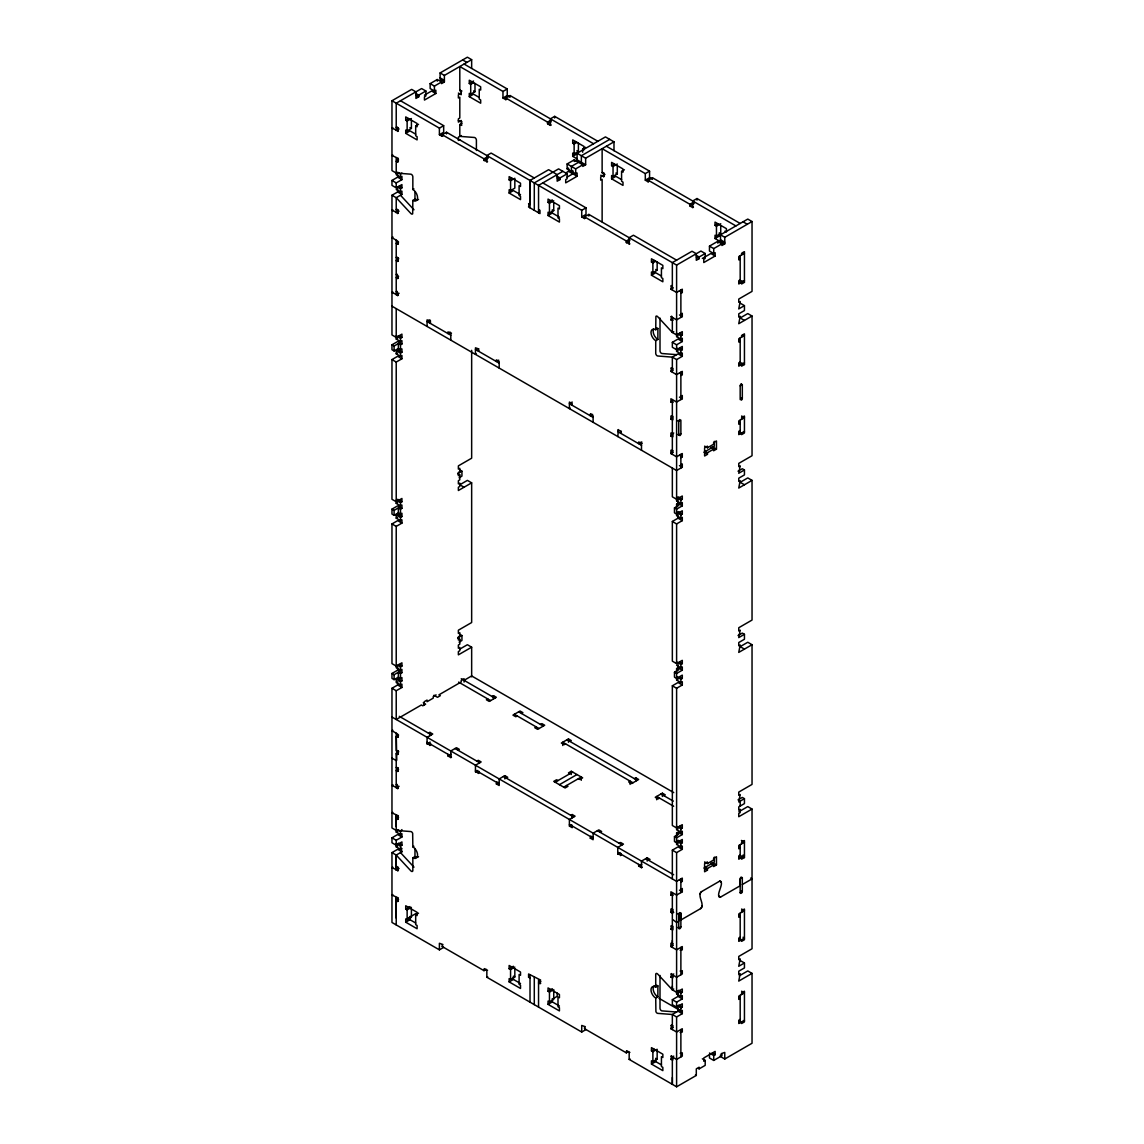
<?xml version="1.0" encoding="UTF-8"?>
<svg xmlns="http://www.w3.org/2000/svg" width="1144" height="1144" viewBox="0 0 1144 1144"><rect width="100%" height="100%" fill="white"/><g stroke="black" fill="none" stroke-linecap="round" stroke-linejoin="round"><path stroke-width="1.5" d="M397.654 665.265L400.5 666.909L401.93 666.08L401.93 662.805L396.224 666.08L391.963 663.62L391.963 523.938L396.224 526.397L396.224 667.724L400.5 670.198L401.93 669.369L401.93 672.658L397.654 670.198L391.963 673.487L391.963 678.406L394.094 679.65L398.369 677.177L400.5 678.406L401.93 677.591L401.93 680.88L397.654 678.406L396.224 679.236L396.224 682.525L400.5 684.984L401.93 684.169L401.93 687.458L397.654 684.984L391.963 688.273L391.963 827.97L396.224 830.43L410.839 831.559A2.016 1.158 60 0 1 412.669 833.332L412.841 846.86A6.707 3.875 60 0 1 417.574 855.083A6.707 3.875 60 0 1 412.841 857.814L412.841 870.47A2.016 1.158 60 0 1 410.839 870.827L396.224 855.083L391.963 852.609L391.963 922.464L439.396 949.849L443.672 947.389M396.224 189.489L400.5 191.963L401.93 191.134L401.93 194.423L397.654 191.963L391.963 195.252L391.963 334.935L396.224 337.408L401.93 334.12L401.93 337.408L400.5 338.224L396.224 335.764M444.387 81.982L440.111 79.522L440.111 72.944L444.387 75.418L444.387 81.982L441.541 83.626L441.541 81.982L437.265 79.522L430.144 83.626L430.144 88.56L434.42 91.019L435.85 90.204L435.85 93.493L424.453 100.071L424.453 96.782L425.883 95.953L425.883 91.019L418.761 95.138L418.761 96.782L415.916 98.427L415.916 91.849L411.654 89.389L391.963 100.743L391.963 170.599L396.224 173.059L410.839 174.188A2.016 1.158 60 0 1 412.841 176.848L412.841 189.489A6.707 3.875 60 0 1 417.574 197.712A6.707 3.875 60 0 1 412.841 200.457L412.669 213.785A2.016 1.158 60 0 1 410.839 213.456L396.224 197.712L391.963 195.252M396.224 918.074L396.224 897.539L396.224 924.924M399.07 868.496L396.224 870.141L396.224 855.083L401.93 851.794L401.215 848.09M396.224 826.669L396.224 815.357L396.224 832.074L400.5 834.534L401.93 833.719L401.93 837.008L396.224 840.282L391.963 837.823L391.963 842.756L396.224 845.216L401.93 841.927L401.93 845.216L400.5 846.045L396.224 843.571M396.768 760.274L396.224 733.19M530.015 207.85L530.015 180.452L548.634 169.698L557.171 174.632L557.171 181.21L560.017 179.565L560.017 177.921L567.138 173.816L567.138 178.75L565.708 179.565L565.708 182.854L577.105 176.276L577.105 172.987L575.675 173.816L567.138 168.883L567.138 163.95L574.259 159.845L582.797 164.779L582.797 166.423L585.642 164.779L585.642 158.201L613.985 141.842L613.985 150.708M565.708 172.987L568.554 171.343L568.554 168.068L567.138 168.883M571.414 171.343L571.414 166.423L578.521 162.305M572.829 170.528L572.829 173.816L567.138 177.105M575.675 173.816L575.675 168.883L582.797 164.779M672.343 1077.491L672.343 1084.34L672.343 1056.942L673.759 1056.126M672.343 1029.557L672.343 1025.782M677.319 991.076L680.88 993.121L682.296 992.306L682.296 989.017L676.604 992.306L672.343 989.832L672.343 986.071M672.343 947.389L672.343 940.54M676.604 1007.921L680.88 1011.196L682.296 1010.381L682.296 1013.67L676.604 1016.959L676.604 1086.8L696.296 1075.431L696.296 1068.853L699.141 1067.209L699.141 1068.853L698.426 1068.453M672.343 468.053L672.343 496.811L676.604 499.27L676.604 359.588L672.343 357.128L657.728 355.998A2.016 1.158 60 0 1 655.726 353.339L655.726 340.683A6.707 3.875 60 0 1 650.993 332.475A6.707 3.875 60 0 1 655.726 329.729L657.871 328.5L657.871 339.453L655.726 340.683M655.726 329.729L655.898 316.402A2.016 1.158 60 0 1 657.728 316.716L672.343 332.475L676.604 334.935L676.604 265.093L588.845 214.414L584.57 216.888L584.57 218.533L585.285 218.118M679.765 912.554A1.516 0.872 -60 0 0 678.749 914.328L678.749 921.22L676.604 922.464L676.604 993.95L680.88 996.41L682.296 995.595L682.296 998.884L676.604 1002.158L672.343 999.699L672.343 1004.632L676.604 1007.092L682.296 1003.803L682.296 1007.092L680.88 1007.921L677.319 1005.862M677.677 913.756L678.749 914.371L680.88 913.141L680.88 919.99L700.543 908.636C705.533 904.289 696.553 895.981 701.529 891.634L719.519 881.252C725.768 881.495 714.271 896.867 720.505 897.111L740.182 885.756L740.182 878.907A1.516 0.872 -60 0 1 741.198 877.091L742.313 877.677L742.313 891.376A1.516 0.872 -60 0 1 741.24 893.221A1.516 0.872 -60 0 1 740.182 892.606L740.182 878.907L742.313 877.677M676.604 265.093L700.914 251.051L705.19 253.51L705.19 258.444L703.774 259.273L703.774 262.562L715.157 255.984L715.157 252.695L713.727 253.51L709.466 251.051L709.466 246.117L717.645 241.398L721.921 243.858L721.921 245.502L724.767 243.858L724.767 237.294L752.037 221.536L752.037 291.391L738.752 299.056L738.752 302.345L740.182 301.515L738.752 308.909L744.444 305.634L744.444 310.553L738.752 313.842L738.752 317.131L740.182 316.316L738.752 323.709L752.037 316.03L752.037 455.727L738.752 463.392L738.752 466.68L740.182 465.865L738.752 473.258L744.444 469.969L744.444 474.903L738.752 478.192L738.752 481.467L740.182 480.652L738.752 488.045L752.037 480.38L752.037 620.062L738.752 627.741L738.752 631.03L740.182 630.201L738.752 637.594L744.444 634.305L744.444 639.239L738.752 642.528L738.752 645.817L740.182 644.987L738.752 652.395L752.037 644.716L752.037 784.412L738.752 792.077L738.752 795.366L740.182 794.551L738.752 801.944L744.444 798.655L744.444 803.589L738.752 806.877L738.752 810.152L740.182 809.337L740.182 812.626L738.752 813.441L738.752 816.73L752.037 809.065L752.037 948.748L738.752 956.427L738.752 959.716L740.182 958.886L738.752 966.28L744.444 962.991L744.444 967.924L738.752 971.213L738.752 974.502L740.182 973.673L738.752 981.08L752.037 973.401L752.037 1043.256L724.767 1059.001L720.491 1056.541L720.491 1054.897M713.727 253.51L713.727 248.591L721.921 243.858M440.111 72.944L467.396 57.2L471.657 59.66L471.657 68.397M444.387 75.418L471.657 59.66M430.144 83.626L434.42 86.1L441.541 81.982M424.453 95.138L431.574 91.019L435.85 93.493M392.821 127.642L391.963 128.142L398.369 131.017M411.411 120.191L411.411 128.414L407.135 130.874L405.72 130.059L405.72 133.347L417.102 139.911L417.102 136.636L415.687 135.807L415.687 125.954L417.102 126.77L417.102 123.48L405.72 116.917L405.72 120.191L408.565 118.547M474.989 83.498L474.989 91.706L470.713 94.18L469.283 93.35L469.283 96.639L480.68 103.217L480.68 99.928L479.25 99.113L479.25 89.246L480.68 90.061L480.68 86.787L469.283 80.209L469.283 83.498L473.559 81.024M396.939 126.912L396.224 127.313L398.369 127.728M405.72 120.191L407.135 121.021L411.411 118.547M502.974 91.434L502.974 98.012L507.25 95.553L507.25 88.975L502.974 91.434L459.802 66.509L459.802 90.619L460.517 90.204M469.283 83.498L470.713 84.313L473.559 82.668M459.802 90.619L461.933 91.034M399.07 128.957L396.224 130.602L396.224 103.217L421.607 88.56L425.883 91.019M461.218 93.079L458.372 94.723L458.372 98.012L459.802 97.183L459.802 118.004L458.372 118.833L458.372 122.122L461.218 120.477L461.218 125.397L461.933 124.996M415.687 125.954L418.532 124.31M405.72 133.347L409.981 130.874L415.687 134.163M469.283 96.639L473.559 94.18L479.25 97.469M392.821 155.041L391.963 155.527L398.369 158.401M439.396 128.142L443.672 125.668L443.672 132.246L439.396 134.72L439.396 128.142L391.963 100.743M461.933 121.707L458.372 120.477M398.598 159.917L396.224 161.29L398.369 161.69M442.957 135.95L442.242 136.35L442.242 134.72L446.517 132.246L581.724 210.31L586 207.85L586 214.414L581.724 216.888L581.724 210.31M476.404 150.493L476.404 140.14A2.016 1.158 60 0 0 474.417 137.48L459.802 136.365L459.802 124.582L462.176 123.209M506.535 99.242L505.82 99.657L505.82 98.012L510.095 95.553L593.579 143.758M396.224 173.059L397.654 172.243L400.5 173.888L401.93 173.059M461.218 135.535L458.372 137.18L458.372 140.469L459.802 139.639M397.654 187.03L400.5 188.674L401.93 187.845L401.93 184.57L396.224 187.845L391.963 185.385L391.963 180.452L397.654 177.163L401.93 179.637L401.93 176.348L400.5 177.163L396.224 174.703L396.224 158.001M391.963 180.452L396.224 182.926L401.93 179.637M401.93 194.423L396.224 197.712L396.224 212.77L399.07 211.139M412.841 189.489L413.899 188.874M392.821 209.824L391.963 210.31L398.369 213.184M597.854 141.284L554.683 116.359L550.421 118.833L550.421 125.397L551.122 124.996M396.939 209.08L396.224 209.495L398.369 209.895M442.242 134.72L483.998 158.816L488.259 156.356M505.82 98.012L547.561 122.108L551.122 120.063M412.841 200.457L414.972 199.213A6.707 3.875 60 0 0 418.561 199.399M483.998 158.816L483.998 160.46L488.259 158.001M547.561 122.108L547.561 123.752L551.122 121.707M483.998 160.46L487.558 161.69M393.021 237.08L391.963 237.695L397.654 240.984L397.654 244.273L398.369 243.858M398.598 242.085L396.224 243.457L397.654 244.273M509.137 179.908L510.567 180.723L514.829 178.264L514.829 188.131L510.567 190.59L509.137 189.761L509.137 193.05L520.52 199.628L520.52 196.339L519.104 195.524L519.104 185.657L520.52 186.486L520.52 183.197L509.137 176.619L509.137 179.908L511.983 178.264M582.668 152.238L582.668 148.963L584.098 149.778L584.098 146.489L572.715 139.911L572.715 143.2L575.561 141.556M572.715 143.2L574.131 144.03L576.976 142.385M576.976 158.816L572.715 156.356L572.715 153.067L574.131 153.882L578.406 151.423L578.406 143.2M582.668 148.963L585.528 147.319M396.939 257.014L396.224 257.429L398.369 257.829M574.259 159.845L574.259 161.49L577.105 159.845L577.105 153.267L605.448 136.908L613.985 141.842M509.137 193.05L513.413 190.59L520.52 194.695M572.715 156.356L576.976 153.882M397.297 258.859L398.369 259.473L396.224 260.703L398.369 261.118M609.709 139.368L581.366 155.741L581.366 162.305M562.862 171.343L538.552 185.385L538.552 212.77M396.939 273.988L396.224 274.403L397.654 275.232L397.654 278.507L398.369 278.106M398.598 276.319L396.224 277.692L397.654 278.507M538.552 209.495L539.982 210.31L539.982 213.599L528.585 207.021L529.3 203.332M392.821 291.992L391.963 292.478L398.369 295.352M553.739 202.374L553.739 210.582L549.463 213.056L548.048 212.226L548.048 215.515L559.43 222.093L559.43 218.804L558 217.975L558 208.122L559.43 208.937L559.43 205.648L548.048 199.085L548.048 202.374L552.309 199.9M617.302 165.665L617.302 173.888L613.041 176.348L611.611 175.518L611.611 178.807L622.994 185.385L622.994 182.096L621.578 181.281L621.578 171.414L622.994 172.243L622.994 168.954L611.611 162.376L611.611 165.665L614.457 164.021M396.939 291.248L396.224 291.663L397.654 292.478L397.654 295.767M548.048 202.374L549.463 203.189L553.739 200.729M645.302 173.602L645.302 180.18L649.563 177.72L649.563 171.142L645.302 173.602L602.13 148.677L602.13 172.787L602.831 172.372M611.611 165.665L613.041 166.481L617.302 164.021M602.13 172.787L604.261 173.202M399.07 293.307L396.224 294.952L396.224 240.168M604.976 174.431L600.7 176.891L600.7 180.18L602.13 179.365L602.13 221.822M600.7 175.246L604.261 176.491M621.578 171.414L624.424 169.77M548.048 215.515L552.309 213.056L559.43 217.16M611.611 178.807L615.887 176.348L621.578 179.637M648.848 181.41L648.147 181.825L648.147 180.18L652.409 177.72L735.907 225.926M396.224 308.637L396.224 339.053L397.654 338.224M429.915 319.877L427.069 321.521L450.793 335.206M427.069 326.44L427.069 319.877L430.63 321.106M396.224 500.1L400.5 502.559L401.93 501.744L401.93 498.455L396.224 501.744L391.963 499.284L391.963 359.588L396.224 362.047L401.93 358.773L401.93 355.484L400.5 356.299L396.224 353.839L396.224 350.55L400.5 353.01L401.93 352.195L401.93 348.906L400.5 349.735L398.369 348.491L394.094 350.965L391.963 349.735L391.963 344.802L397.654 341.513L401.93 343.972L401.93 340.683L400.5 341.513L396.224 339.053M430.63 322.751L429.915 323.166L429.915 321.521M391.963 344.802L394.094 346.031L398.369 343.572L400.5 344.802L401.93 343.972M396.224 350.55L397.654 349.735L401.93 352.195M396.224 353.839L397.654 353.01M391.963 359.588L397.654 356.299L401.93 358.773M450.307 332.203L447.947 333.562L447.947 331.917L451.494 333.161M740.182 223.452L697.011 198.527L692.735 201.001L692.735 207.565L693.45 207.164M584.57 216.888L626.326 240.984L629.872 238.939M648.147 180.18L689.889 204.29L694.165 201.816M626.326 240.984L626.326 242.628L629.872 240.569M689.889 204.29L689.889 205.934L694.165 203.46M626.326 242.628L629.872 243.858M476.304 353.896L475.461 354.383L475.461 347.805L479.021 349.049M479.021 350.693L478.306 351.094L478.306 349.449M657.156 262.076L657.156 270.299L652.881 272.758L651.465 271.943L651.465 275.218L662.848 281.796L662.848 278.507L661.432 277.692L661.432 267.825L662.848 268.654L662.848 265.365L651.465 258.787L651.465 262.076L654.311 260.432M724.996 231.131L726.426 231.946L726.426 228.657L715.029 222.093L715.029 225.368L717.889 223.738M651.465 262.076L652.881 262.905L655.726 261.261M715.029 225.368L716.459 226.197L720.734 223.738M498.698 360.131L496.324 361.504L496.324 359.859L499.184 361.504L499.184 368.082M720.734 241.813L715.029 238.524L715.029 235.235L716.459 236.05L720.734 233.59L720.734 225.368M717.645 243.043L720.491 241.398L720.491 234.82L747.776 219.076L752.037 221.536M651.465 275.218L655.726 272.758L661.432 276.047M715.029 238.524L719.304 236.05L719.304 232.775L720.734 233.59M696.296 255.369L699.141 257.014L705.19 253.51M699.141 257.014L699.141 258.658L696.296 260.303L696.296 253.725L692.02 251.251L672.343 262.62L672.343 290.018M702.344 258.444L710.882 253.51L715.157 255.984M680.88 293.307L682.296 292.478L682.296 289.189L676.604 292.478L670.913 289.189L671.628 285.5M670.913 289.189L673.287 287.83M740.182 259.059L738.752 259.888L738.752 256.599L744.444 253.31L743.028 252.495M673.044 320.277L670.913 319.877L671.628 316.173M670.913 319.877L673.287 318.504M680.88 314.114L682.296 313.299L682.296 316.588L676.604 319.877L670.913 316.588M740.182 279.88L738.752 280.709L738.752 283.984L744.444 280.709M741.598 254.955L741.598 253.31L744.444 251.666L744.444 282.339L741.598 283.984L741.598 282.339M673.759 331.646L672.343 332.475L672.343 317.403M676.604 334.935L682.296 331.646L682.296 334.935L680.88 335.75L676.604 333.29L676.604 336.579L680.88 339.039L682.296 338.224L682.296 341.513L676.604 344.802L672.343 342.328L672.343 347.261L676.604 349.721L682.296 346.446L682.296 349.721L680.88 350.55L676.604 348.076M676.604 336.579L678.034 335.75M672.343 342.328L678.034 339.039L682.296 341.513M396.224 362.047L396.224 503.389L397.654 502.559M572.243 402.044L569.397 403.689L593.107 417.374M396.224 526.397L401.93 523.108L401.93 519.819L400.5 520.649L396.224 518.175L396.224 514.886L400.5 517.36L401.93 516.53L401.93 513.256L400.5 514.071L398.369 512.841L394.094 515.301L391.963 514.071L391.963 509.137L397.654 505.848L401.93 508.322L401.93 505.033L400.5 505.848L396.224 503.389M570.241 408.122L569.397 408.623L569.397 402.044L572.243 403.689L572.243 405.333M391.963 509.137L394.094 510.367L398.369 507.907L400.5 509.137L401.93 508.322M459.087 477.777L461.933 476.133L461.933 471.199L457.671 473.673L459.802 474.903L459.802 479.837L458.372 480.652L458.372 483.941L459.802 483.125L459.802 486.4L458.372 487.23L458.372 490.519L471.657 482.839L471.657 622.536L458.372 630.201L458.372 633.49L459.802 632.675L459.802 635.964L458.372 636.779L458.372 640.068L459.802 639.239L459.802 644.172L458.372 645.001L458.372 648.276L459.802 647.461L459.802 650.75L458.372 651.565L458.372 654.854L471.657 647.189L471.657 676.876M459.802 474.903L458.372 475.718L458.372 472.443L459.802 471.614L459.802 468.325L458.372 469.154L458.372 465.865L471.657 458.201L471.657 350.336M676.604 344.802L676.604 351.365L678.034 350.55M396.224 514.886L397.654 514.071L401.93 516.53M396.224 518.175L397.654 517.36M676.604 351.365L680.88 353.839L682.296 353.01L682.296 356.299L676.604 359.588M391.963 523.938L397.654 520.649L401.93 523.108M592.635 414.371L590.261 415.744L590.976 413.685M680.88 375.475L682.296 374.646L682.296 371.371L676.604 374.646L670.913 371.371L671.628 367.667M673.044 368.482L670.913 368.082M670.913 371.371L673.287 369.998M740.182 341.241L738.752 342.056L738.752 338.767L744.444 335.478L743.028 334.663M617.774 436.55L618.489 429.572M680.88 396.296L682.296 395.466L682.296 398.756L676.604 402.044L670.913 398.756L670.913 402.044L673.287 400.672M740.182 362.047L738.752 362.877L738.752 366.166L744.444 362.877M617.774 429.987L621.335 431.216M673.044 402.459L670.913 402.044M621.335 432.861L620.62 433.261L620.62 431.617M741.598 337.123L741.598 335.478L744.444 333.833L744.444 364.521L741.598 366.166L741.598 364.521M673.044 416.416L670.913 416.016L670.913 419.29L673.044 419.705M670.913 419.29L673.287 417.932M641.741 441.899L638.652 443.672L638.652 442.027L642.213 443.257M742.313 384.656L740.182 385.886L740.182 399.571L742.313 398.341L742.313 384.656L741.24 384.026M673.759 432.99L672.343 433.819L670.913 432.99L670.913 436.279L673.044 436.693M670.913 436.279L673.287 434.906M677.677 434.434L678.749 435.049L680.88 433.819L680.88 420.12L678.749 421.349L677.677 420.735M673.044 450.664L670.913 450.25L670.913 453.539L676.604 456.828L682.296 453.539L682.296 456.828L680.88 457.643M670.913 453.539L673.287 452.166M740.182 423.409L738.752 424.224L738.752 420.935L744.444 417.66L741.598 416.016M704.604 446.146L707.45 447.79L713.613 444.229L713.613 442.585L716.459 440.94L716.459 449.149L713.613 450.793L713.613 449.149L710.767 447.504M680.88 464.764L682.296 463.949L682.296 467.224L676.604 470.513L391.963 306.177M740.182 430.53L738.752 431.345L738.752 434.634L744.444 431.345M703.946 452.266L714.328 446.274L714.328 441.341M704.604 451.065L707.45 452.709L713.613 449.149M707.45 452.709L707.45 454.354L704.604 455.998L704.604 447.79L707.45 446.146L707.45 447.79M676.604 499.27L682.296 495.995L682.296 499.27L680.88 500.1L678.034 498.455M676.604 497.64L676.604 500.915L678.034 500.1L678.034 503.389L676.604 504.204L676.604 507.493M676.604 500.915L680.88 503.389L682.296 502.559L682.296 505.848L676.604 509.137L674.474 507.907L674.474 512.841L676.604 514.071L682.296 510.782L682.296 514.071L680.88 514.886L678.034 513.241M674.474 507.907L678.749 505.433L676.604 504.204M738.037 471.199L742.313 468.74L744.444 469.969M391.963 673.487L394.094 674.717L398.369 672.243L400.5 673.487L401.93 672.658M459.087 642.127L461.933 640.483L461.933 635.549L457.671 638.009L459.802 639.239M676.604 661.976L680.88 664.435L682.296 663.62L682.296 660.331L676.604 663.62L672.343 661.16L672.343 521.464L678.034 518.175L682.296 520.634L682.296 517.36L680.88 518.175L676.604 515.715L676.604 509.137M396.224 679.236L400.5 681.695L401.93 680.88M460.017 648.977L467.396 644.73L471.657 647.189M672.343 521.464L676.604 523.923L682.296 520.634M391.963 688.273L396.224 690.733L401.93 687.458M436.078 694.851L433.233 696.496L433.233 698.14L427.069 701.701L427.069 700.057L424.224 701.701L424.224 704.976M464.078 680.337L471.657 675.947L673.73 792.606M392.821 730.229L391.963 730.73L397.654 734.019L397.654 737.308L398.369 736.893M398.369 750.864L396.224 750.45L396.224 736.479L398.598 735.106M428.485 733.19L429.915 732.374L432.761 734.019L427.069 737.308L427.069 743.872L430.63 745.101M487.787 698.955L486.372 699.77L489.217 701.415L496.324 697.311L493.479 695.666L492.063 696.496M399.07 786.328L396.224 787.973L396.224 753.739L398.369 752.509L397.297 751.88M396.224 753.739L398.369 754.153M427.069 743.872L430.144 742.099M430.63 743.457L429.915 745.516M396.224 767.424L398.369 767.839M398.598 769.354L396.224 770.713L398.369 771.127M393.021 784.898L391.963 785.513L398.369 788.388M396.939 784.269L396.224 784.684L397.654 785.513L397.654 788.802M447.947 754.282L447.947 755.927L451.022 754.139M457.9 750.178L459.33 749.349L456.485 747.704L450.793 750.993L450.793 757.571L451.494 757.156M517.202 715.944L515.787 716.759L512.941 715.114L520.048 711.01L522.894 712.655L521.478 713.47M476.876 761.132L478.306 760.302L481.152 761.947L475.461 765.236L475.461 771.814L479.021 773.044M536.178 726.898L534.763 727.713L537.608 729.357L544.716 725.253L541.87 723.609L540.454 724.424M392.821 812.412L391.963 812.898L398.369 815.772M475.461 771.814L477.834 770.441M398.598 817.288L396.224 818.646L398.369 819.061M479.021 771.399L478.306 773.458M396.224 830.43L397.654 829.6M676.604 671.843L676.604 668.554L678.034 667.724L682.296 670.198L682.296 666.909L680.88 667.724L676.604 665.265M396.224 832.074L397.654 831.245M676.604 676.762L680.88 679.236L682.296 678.406L682.296 675.117L676.604 678.406L674.474 677.177L674.474 672.243L678.749 669.783L676.604 668.554M738.037 635.549L742.313 633.075L744.444 634.305M398.126 829.886L400.5 831.245L401.93 829.6M391.963 837.823L397.654 834.534L401.93 837.008M674.474 672.243L676.604 673.473L682.296 670.198M506.291 778.106L507.721 777.291L504.876 775.646L499.184 778.935L499.184 785.513L496.324 783.869L497.039 781.81M569.869 741.412L571.285 740.583L568.439 738.938L561.332 743.057L564.178 744.701L565.594 743.872M496.324 783.869L498.698 782.496M676.604 673.473L676.604 680.051L678.034 679.236M676.604 826.311L680.88 828.785L682.296 827.956L682.296 824.681L676.604 827.956L672.343 825.496L672.343 685.799L678.034 682.525L682.296 684.984L682.296 681.695L680.88 682.525L676.604 680.051M396.224 840.282L396.224 846.86L397.654 846.045M391.963 852.609L397.654 849.334L401.93 851.794M672.343 685.799L676.604 688.273L682.296 684.984M396.224 846.86L400.5 849.334L401.93 848.505M412.841 846.86L413.899 846.245M392.821 867.181L391.963 867.681L398.369 870.555M396.939 866.451L396.224 866.852L398.369 867.266M412.841 857.814L414.972 856.584A6.707 3.875 60 0 0 418.561 856.77M578.406 778.664L579.822 779.479L582.668 777.834L571.285 771.27L568.439 772.915L569.869 773.73M555.155 782.224L572.715 772.086M559.43 784.684L576.976 774.545M563.692 787.158L581.252 777.019L581.252 780.308M392.821 894.579L391.963 895.066L398.369 897.94M398.598 899.456L396.224 900.829L398.369 901.229M411.411 909.037L411.411 917.259L407.135 919.719L405.72 918.904L405.72 922.193L417.102 928.756L417.102 925.467L415.687 924.652L415.687 914.785L417.102 915.615L417.102 912.326L405.72 905.748L405.72 909.037L409.981 906.577M405.72 909.037L407.135 909.866L411.411 907.392M570.813 815.357L572.243 814.542L575.089 816.187L569.397 819.476L569.397 826.039L572.243 827.684L572.243 826.039M634.391 778.664L635.807 777.834L638.652 779.479L631.545 783.597L628.685 781.953L630.115 781.123L630.115 784.412M408.351 917.931L415.916 913.555M415.687 914.785L418.532 913.141M569.397 826.039L571.757 824.681M405.72 922.193L409.981 919.719L415.687 923.008M663.792 795.638L665.222 794.823L662.376 793.178L655.255 797.282L658.1 798.927L659.53 798.112M590.976 836.035L590.261 838.094L593.107 839.739L593.107 833.161L598.798 829.886L601.644 831.516L600.228 832.346M590.261 838.094L592.635 836.722M439.396 949.849L439.396 943.271L442.957 944.515M619.204 843.3L620.62 842.484L623.48 844.129L617.774 847.404L617.774 853.982L621.335 855.211M442.242 944.915L442.242 946.56L442.957 946.159M617.774 853.982L620.148 852.609M621.335 853.567L620.62 855.626M676.604 688.273L676.604 829.6L678.034 828.785M676.604 836.178L676.604 832.889L678.034 832.074L682.296 834.534L682.296 831.245L680.88 832.074L676.604 829.6M676.604 841.112L680.88 843.571L682.296 842.756L682.296 839.467L676.604 842.756L674.474 841.526L674.474 836.593L678.749 834.119L676.604 832.889M738.037 799.885L742.313 797.425L744.444 798.655M674.474 836.593L676.604 837.823L682.296 834.534M648.619 860.288L650.035 859.459L647.189 857.814L641.498 861.103L641.498 867.681L642.213 867.266M638.652 864.392L638.652 866.037L641.741 864.249M676.604 837.823L676.604 844.401L678.034 843.571M672.343 878.907L672.343 850.149L678.034 846.86L682.296 849.32L682.296 846.045L680.88 846.86L676.604 844.401M738.91 811.711L747.776 806.591L752.037 809.065M672.343 850.149L676.604 852.609L682.296 849.32M486.372 969.297L483.998 970.67L484.713 968.611M483.998 969.025L487.558 970.255M486.843 970.67L486.843 977.233L487.702 976.747M514.829 968.754L514.829 976.962L510.567 979.436L509.137 978.606L509.137 981.895L520.52 988.473L520.52 985.184L519.104 984.355L519.104 974.502L520.52 975.317L520.52 972.042L509.137 965.464L509.137 968.754L513.413 966.28M509.137 968.754L510.567 969.569L514.829 967.109M704.604 861.933L707.45 863.563L713.613 860.002L713.613 858.372L716.459 856.727L716.459 864.936L713.613 866.58L713.613 864.936L710.767 863.291M703.946 868.053L714.328 862.061L714.328 857.128M680.88 882.196L682.296 881.366L682.296 878.091L676.604 881.366L391.963 717.031M740.182 847.961L738.752 848.776L738.752 845.487L744.444 842.199L741.398 840.44M509.137 981.895L513.413 979.436L520.52 983.54M704.604 866.852L707.45 868.496L713.613 864.936M707.45 868.496L707.45 870.141L704.604 871.785L704.604 863.563L707.45 861.933L707.45 863.563M540.683 980.122L528.585 973.959L528.585 977.233L529.3 976.833M680.88 889.317L682.296 888.488L682.296 891.777L676.604 895.066L670.913 891.777L670.913 895.066L673.287 893.693M740.182 855.083L738.752 855.898L738.752 859.187L744.444 855.898L743.028 855.083M673.044 895.48L670.913 895.066M741.598 843.843L741.598 842.199L744.444 840.568L744.444 857.542L741.598 859.187L741.598 857.542M540.926 981.624L538.552 982.996L540.683 983.397M673.044 909.451L670.913 909.037L670.913 912.326L672.343 913.141L673.759 912.326M670.913 912.326L673.287 910.953M553.739 989.56L553.739 999.427L549.463 1001.887L548.048 1001.071L548.048 1004.361L559.43 1010.924L559.43 1007.649L558 1006.82L558 996.967L559.43 997.782L559.43 994.494L548.048 987.915L548.048 991.204L552.309 988.745M672.872 919.69L676.604 922.464L676.604 852.609M548.048 991.204L549.463 992.034L552.309 990.389M742.313 884.526L752.037 878.907L750.621 878.091M673.044 929.714L670.913 929.3L671.628 925.61M673.044 926.425L670.913 926.025M670.913 929.3L673.287 927.941M552.881 998.826L557.171 996.338L557.171 993.063M680.88 913.141L680.88 926.84L678.749 928.07L677.677 927.455M740.182 892.606L742.313 891.376L741.24 890.761M548.048 1004.361L552.309 1001.887L559.43 1006.005M680.165 950.264L682.296 949.849L682.296 946.56L676.604 949.849L670.913 946.56L670.913 943.271L673.044 943.686M670.913 946.56L673.287 945.187M740.182 916.43L738.752 917.259L738.752 913.97L744.444 910.681L741.598 909.037M673.044 977.648L670.913 977.233L671.628 973.544M673.759 973.959L672.343 974.774L672.343 989.832L673.759 989.017M586 1029.557L581.724 1032.017L581.724 1025.453L585.285 1026.683M670.913 977.233L673.287 975.875M740.182 937.251L738.752 938.066L738.752 941.355L744.444 938.066L743.028 937.251M655.726 998.054A6.707 3.875 60 0 1 650.993 989.832A6.707 3.875 60 0 1 655.726 987.1L657.871 985.871L657.871 996.824L655.726 998.054L655.898 1011.582A2.016 1.158 60 0 0 657.728 1013.369L672.343 1014.485L676.604 1016.959M584.57 1027.083L584.57 1028.728L585.285 1028.327M680.165 971.07L682.296 970.67L682.296 973.959L676.604 977.233L670.913 973.959M676.604 993.95L677.677 993.335M672.343 999.699L678.034 996.41L682.296 998.884M682.296 1013.67L678.034 1011.196L672.343 1014.485L672.343 1026.268L673.044 1025.853M739.224 975.875L747.776 970.941L752.037 973.401M628.685 1051.465L626.326 1052.837L627.026 1050.778M680.165 1032.431L682.296 1032.017L682.296 1028.728L676.604 1032.017L670.913 1028.728L671.628 1025.038M626.326 1051.193L629.872 1052.423M670.913 1028.728L673.287 1027.369M629.171 1052.837L629.171 1059.416L630.015 1058.915M740.182 998.598L738.752 999.427L738.752 996.138L744.444 992.849L741.598 991.204M651.465 1050.921L652.881 1051.736L657.156 1049.277L657.156 1059.13L652.881 1061.603L651.465 1060.774L651.465 1064.063L662.848 1070.641L662.848 1067.352L661.432 1066.537L661.432 1056.67L662.848 1057.499L662.848 1054.21L651.465 1047.632L651.465 1050.921L654.311 1049.277M651.465 1064.063L655.726 1061.603L661.432 1064.892M673.044 1059.816L670.913 1059.416L671.628 1055.712M670.913 1059.416L673.287 1058.043M740.182 1019.418L738.752 1020.248L738.752 1023.522L744.444 1020.248M680.165 1053.252L682.296 1052.837L682.296 1056.126L676.604 1059.416L670.913 1056.126M699.141 1068.853L705.19 1065.364L705.19 1060.431L703.774 1061.26L703.774 1057.971L715.157 1051.393L715.157 1054.682L713.727 1055.512L709.466 1053.038M721.206 1053.653L724.767 1052.423L724.767 1059.001M709.466 1054.682L709.466 1057.971L713.727 1060.431L721.921 1055.712L721.921 1054.067M676.604 354.654L661.99 353.525A2.016 1.158 60 0 1 660.002 350.879L660.002 318.061M676.604 1012.025L661.99 1010.896A2.016 1.158 60 0 1 660.002 1008.236L660.002 975.432M462.648 59.946L466.924 62.405M743.028 221.807L747.289 224.281M464.078 64.05L507.25 88.975M606.391 146.218L649.563 171.142M507.25 95.553L509.38 96.782M649.563 177.72L652.409 179.365L652.409 177.72M502.974 98.012L505.82 99.657M547.561 123.752L550.421 125.397M645.302 180.18L648.147 181.825M689.889 205.934L692.735 207.565M473.559 90.891L474.989 91.706M576.976 150.593L578.406 151.423M615.887 173.059L617.302 173.888M720.491 234.82L724.767 237.294M577.105 153.267L585.642 158.201M440.111 77.878L444.387 80.337M720.491 239.754L724.767 242.213M720.491 241.398L724.767 243.858M577.105 159.845L585.642 164.779M458.372 93.079L461.218 94.723L461.218 91.434M567.138 163.95L575.675 168.883M709.466 246.117L713.727 248.591M568.554 171.343L577.105 176.276M567.138 173.816L558.601 168.883L534.291 182.926L534.291 210.31M741.598 280.709L744.444 282.339M415.916 93.493L418.761 95.138M557.171 176.276L560.017 177.921M415.916 95.138L418.761 96.782M696.296 257.014L699.141 258.658M557.171 177.921L560.017 179.565M459.802 124.582L461.218 125.397M400.5 100.743L443.672 125.668M534.291 177.992L491.119 153.067L486.843 155.527L486.843 162.105M542.828 182.926L586 207.85M676.604 260.16L633.433 235.235L629.171 237.695L629.171 244.273M740.182 303.16L744.444 305.634M439.396 134.72L442.242 136.35M581.724 216.888L584.57 218.533M752.037 316.03L747.776 313.57L740.182 317.96L744.444 320.42M409.981 127.599L411.411 128.414M553.739 210.582L552.309 209.767L552.309 213.056M655.726 269.469L657.156 270.299M528.585 203.732L530.015 204.561L530.015 180.452M670.913 285.9L672.343 286.729M679.45 290.833L682.296 292.478M679.45 314.943L682.296 316.588M741.598 362.877L744.444 364.521M679.45 333.29L682.296 334.935M399.07 186.215L401.93 187.845M679.45 348.076L682.296 349.721M682.296 356.299L678.034 353.839L672.343 357.128L672.343 372.186M741.24 397.726L742.313 398.341M679.45 373.001L682.296 374.646M679.45 397.111L682.296 398.756M712.183 446.689L716.459 449.149M704.604 452.709L707.45 454.354M752.037 480.38L747.776 477.92L740.182 482.296L744.444 484.756M679.45 455.183L682.296 456.828M590.261 414.099L593.107 415.744L593.107 422.308M679.45 465.594L682.296 467.224M475.461 349.449L499.184 363.148M617.774 431.617L641.498 445.316M399.07 335.764L401.93 337.408M678.034 496.811L682.296 499.27M678.034 503.389L682.296 505.848M678.034 511.597L682.296 514.071M459.802 469.969L461.933 471.199M471.657 482.839L467.396 480.38L459.802 484.77L464.078 487.23M752.037 644.716L747.776 642.256L740.182 646.632L744.444 649.106M397.654 499.284L401.93 501.744M679.45 661.976L682.296 663.62M679.45 676.762L682.296 678.406M459.802 634.319L461.933 635.549M461.261 678.707L494.909 698.14M518.632 711.825L543.3 726.068M567.024 739.768L637.237 780.308M660.946 793.993L673.287 801.115M458.587 682.096L490.633 700.6M514.357 714.299L539.024 728.542M632.961 782.768L562.748 742.227L562.748 745.516M673.644 806.248L656.685 796.467L656.685 799.756M741.598 855.898L744.444 857.542M399.07 664.449L401.93 666.08M679.45 826.311L682.296 827.956M433.948 695.252L437.508 697.311L440.354 695.666L438.924 694.851L461.218 681.967L461.218 680.337L464.078 678.692L464.078 682.081M678.034 840.282L682.296 842.756M712.183 862.476L716.459 864.936M423.266 702.788L425.639 704.161L422.794 705.805L421.378 704.976L396.224 719.504L396.224 690.733M558 780.58L556.585 779.75L553.739 781.395L565.122 787.973L567.967 786.328L566.537 785.513M704.604 868.496L707.45 870.141M399.285 716.33L431.331 734.834M455.055 748.534L479.722 762.776M503.446 776.476L573.659 817.002M597.382 830.701L622.05 844.944M645.774 858.644L673.659 874.745M679.45 879.736L682.296 881.366M427.069 742.227L450.793 755.927M475.461 770.169L499.184 783.869M569.397 824.395L593.107 838.094M617.774 852.337L641.498 866.037M447.947 755.927L450.793 757.571M638.652 866.037L641.498 867.681M679.45 890.132L682.296 891.777M396.224 736.479L397.654 737.308M391.963 758.114L396.224 760.588M740.182 960.531L744.444 962.991M678.749 990.246L682.296 992.306M398.369 843.171L401.93 845.216M678.749 1005.047L682.296 1007.092M658.973 998.283L679.064 1009.88M670.913 1025.439L672.343 1026.268M712.312 1053.038L715.157 1054.682M702.344 1058.801L705.19 1060.431M528.585 977.233L530.015 978.063M695.438 1074.945L696.296 1075.431M514.829 976.962L513.413 976.147L513.413 979.436M657.156 1059.13L655.726 1058.314L655.726 1061.603M442.242 946.56L483.998 970.67M584.57 1028.728L626.326 1052.837M486.843 977.233L581.724 1032.017M629.171 1059.416L676.604 1086.8M400.5 195.252L413.985 209.781M672.343 989.832L657.728 974.087A2.016 1.158 60 0 0 655.726 974.445L655.726 987.1M400.5 852.609L413.985 867.152M741.598 419.305L741.598 417.66L744.444 416.016L744.444 432.99L741.598 434.634L741.598 432.99M741.598 912.326L741.598 910.681L744.444 909.037L744.444 939.71L741.598 941.355L741.598 939.71M741.598 994.494L741.598 992.849L744.444 991.204L744.444 1021.892L741.598 1023.522L741.598 1021.892M740.182 255.784L740.182 283.169M740.182 337.952L740.182 365.336M740.182 420.12L740.182 433.819M740.182 801.115L740.182 806.048M740.182 844.672L740.182 858.372M740.182 913.141L740.182 940.54M740.182 995.323L740.182 1022.707M716.459 226.197L716.459 236.05M713.727 1055.512L713.727 1060.431M697.011 198.527L697.011 200.171M680.88 290.018L680.88 317.403M680.88 335.75L680.88 339.039M680.88 350.55L680.88 353.839M680.88 372.186L680.88 399.571M680.88 454.354L680.88 468.053M680.88 500.1L680.88 503.389M680.88 514.886L680.88 518.175M680.88 664.435L680.88 667.724M680.88 679.236L680.88 682.525M680.88 828.785L680.88 832.074M680.88 843.571L680.88 846.86M680.88 878.907L680.88 892.606M680.88 947.389L680.88 974.774M680.88 993.121L680.88 996.41M680.88 1007.921L680.88 1011.196M680.88 1029.557L680.88 1056.942M678.749 435.049L678.749 421.349A1.516 0.872 -60 0 1 679.765 419.533M678.749 914.371L678.749 928.07A1.516 0.872 -60 0 0 679.808 928.685A1.516 0.872 -60 0 0 680.88 926.84M678.034 514.886L678.034 518.175M678.034 664.435L678.034 667.724M678.034 993.121L678.034 996.41M678.034 1007.921L678.034 1011.196M676.604 523.923L676.604 663.62M676.604 1002.158L676.604 1007.092M672.343 399.571L672.343 454.354M672.343 892.606L672.343 944.1M662.376 793.178L662.376 796.467M652.881 262.905L652.881 272.758M652.881 1051.736L652.881 1061.603M647.189 857.814L647.189 861.103M641.498 443.672L641.498 450.25M635.807 777.834L635.807 781.123M613.041 166.481L613.041 176.348M603.546 173.602L603.546 176.891M588.845 214.414L588.845 216.059M574.131 144.03L574.131 153.882M572.243 814.542L572.243 817.831M571.285 771.27L571.285 774.545M568.439 738.938L568.439 742.227M554.683 116.359L554.683 118.004M552.309 998.598L552.309 1001.887M549.463 203.189L549.463 213.056M549.463 992.034L549.463 1001.887M539.982 980.522L539.982 983.811M538.552 979.707L538.552 1007.092M534.291 977.233L534.291 1004.632M530.015 974.774L530.015 1002.158M510.567 180.723L510.567 190.59M510.567 969.569L510.567 979.436M510.095 95.553L510.095 97.183M504.876 775.646L504.876 778.935M493.479 695.666L493.479 698.955M470.713 84.313L470.713 94.18M450.793 333.562L450.793 340.14M446.517 132.246L446.517 133.891M437.265 79.522L437.265 81.167M434.42 86.1L434.42 91.019M429.915 732.374L429.915 735.663M414.972 191.92L414.972 199.213M414.972 848.548L414.972 856.584M409.981 916.43L409.981 919.719M407.135 121.021L407.135 130.874M407.135 909.866L407.135 919.719M400.5 173.888L400.5 177.163M400.5 188.674L400.5 191.963M400.5 338.224L400.5 341.513M400.5 344.802L400.5 349.735M400.5 353.01L400.5 356.299M400.5 502.559L400.5 505.848M400.5 509.137L400.5 514.071M400.5 517.36L400.5 520.649M400.5 666.909L400.5 670.198M400.5 673.487L400.5 678.406M400.5 681.695L400.5 684.984M400.5 831.245L400.5 834.534M400.5 846.045L400.5 849.334M398.369 343.572L398.369 348.491M398.369 507.907L398.369 512.841M398.369 672.243L398.369 677.177M397.654 128.142L397.654 131.431M397.654 158.816L397.654 162.105M397.654 173.888L397.654 177.163M397.654 188.674L397.654 191.963M397.654 210.31L397.654 213.599M397.654 258.244L397.654 261.533M397.654 666.909L397.654 670.198M397.654 681.695L397.654 684.984M397.654 751.265L397.654 754.554M397.654 768.253L397.654 771.542M397.654 816.187L397.654 819.476M397.654 867.681L397.654 870.97M397.654 898.355L397.654 901.644M396.224 182.926L396.224 187.845M396.224 855.083L396.224 870.141M394.094 346.031L394.094 350.965M394.094 510.367L394.094 515.301M394.094 674.717L394.094 679.65M657.871 996.824A6.707 3.875 60 0 1 653.553 991.133A6.707 3.875 60 0 1 654.282 985.685M656.527 985.313A6.707 3.875 60 0 1 657.871 985.871M657.871 339.453A6.707 3.875 60 0 1 653.553 329.215M656.527 327.942A6.707 3.875 60 0 1 657.871 328.5M398.369 752.452A1.516 0.872 -60 0 1 398.684 751.451M398.369 259.416A1.516 0.872 -60 0 1 398.684 258.43M701.944 905.919A2.016 1.158 -60 0 1 700.543 908.636M700.128 894.351A2.016 1.158 -60 0 1 701.529 891.634M719.519 881.252A2.016 1.158 -60 0 1 720.92 882.353M720.505 897.111A2.016 1.158 -60 0 1 719.104 896.009M740.182 385.828A1.516 0.872 -60 0 1 741.198 384.055M742.313 398.398A1.516 0.872 -60 0 1 741.298 400.171M680.88 433.876A1.516 0.872 -60 0 1 679.851 435.635"/></g></svg>
